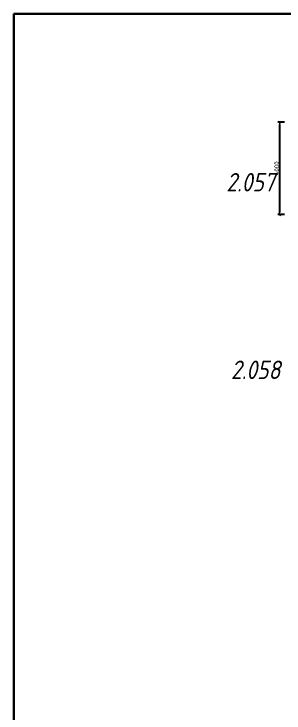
# Model space of a CAD drawing. Header units: millimetres. Extents: x -213536 to 1564669, y 70501 to 942238.
# Drawn here: x -94560 to -82878, y 142506 to 172746 of the extents above; entities that cross this region are included whole.
import ezdxf

# ---------------------------------------------------------------- set-up
doc = ezdxf.new("R2010")
doc.units = ezdxf.units.MM
doc.layers.add('Марки помещений', color=7, linetype='Continuous', lineweight=9)
doc.layers.add('Размеры', color=7, linetype='Continuous', lineweight=15)
doc.styles.add('ISOCPEUR_I_2', font='isocpeui.ttf', dxfattribs={"width": 0.85, "height": 2.3})
doc.styles.add('СПДС', font='isocpeur.ttf', dxfattribs={"width": 0.9})
doc.dimstyles.new('Размера А3', dxfattribs={"dimtxt": 200, "dimasz": 100, "dimexe": 70, "dimexo": 100, "dimgap": 20, "dimtad": 1, "dimdec": 0, "dimrnd": 10, "dimzin": 0, "dimdsep": 46, "dimtxsty": 'СПДС', "dimblk": 'ARROWHEAD_6', "dimcen": 1, "dimclrd": 256, "dimclre": 256, "dimclrt": 256, "dimazin": 0, "dimtfac": 1, "dimtdec": 0, "dimtmove": 2, "dimatfit": 3, "dimfxl": 1, "dimtolj": 1, "dimtzin": 0, "dimarcsym": 0})

# ---------------------------------------------------------------- blocks, each defined once
blk = doc.blocks.new('ARROWHEAD_6')
at = {"color": 0, "linetype": 'Continuous'}
for p, q in [((0, 0), (-1, 0)), ((-0.5, -0.5), (0.5, 0.5))]:
    blk.add_line(p, q, dxfattribs=at)
blk = doc.blocks.new('*D1024')
at = {"layer": 'Defpoints', "color": 0, "lineweight": 30, "transparency": 16777216}
for p in [(-82760, 168065), (-83074, 164065), (-82760, 164065)]:
    blk.add_point(p, dxfattribs=at)
at = {"layer": 'Размеры', "lineweight": -2, "transparency": 16777216}
for p, q in [((-82860, 168065), (-83144, 168065)), ((-83074, 167965), (-83074, 164165)), ((-82860, 164065), (-83144, 164065))]:
    blk.add_line(p, q, dxfattribs=at)
at = {"layer": 'Размеры', "lineweight": -2, "transparency": 16777216, "xscale": 100, "yscale": 100, "zscale": 100}
for p, rotation in [((-83074, 168065), 90), ((-83074, 164065), 270)]:
    blk.add_blockref('ARROWHEAD_6', p, dxfattribs=dict(at, rotation=rotation))
at = {"layer": 'Размеры', "lineweight": 25, "transparency": 16777216, "insert": (-83194, 166065), "char_height": 200, "attachment_point": 5, "rotation": 90, "style": 'СПДС'}
blk.add_mtext('\\A1;4000', dxfattribs=at)

msp = doc.modelspace()

# ---------------------------------------------------------------- linework, layer by layer
at = {"color": 2, "lineweight": 30}
msp.add_lwpolyline([(-94560.2, 70500.8), (29417.9, 70500.8), (29417.9, 172746.2), (-94560.2, 172746.2)], close=True, dxfattribs=at)

# ---------------------------------------------------------------- texts
at = {"layer": 'Марки помещений', "char_height": 800, "width": 3211.772, "attachment_point": 1, "style": 'ISOCPEUR_I_2'}
for s, insert in [('2.057', (-85376.3, 165868.4)), ('2.058', (-85175.3, 157752.3))]:
    msp.add_mtext(s, dxfattribs=dict(at, insert=insert))

# ---------------------------------------------------------------- dimensions: what is measured, and where the dimension line sits
at = {"layer": 'Размеры', "lineweight": 25}
dim = msp.add_linear_dim(base=(-83073.7, 164064.7), p1=(-82760.3, 168064.7), p2=(-82760.3, 164064.7), angle=90, dimstyle='Размера А3', dxfattribs=at)
dim.commit()
dim.dimension.update_dxf_attribs({"geometry": '*D1024', "text_midpoint": (-83193.7, 166064.7)})

doc.saveas('drawing.dxf')
